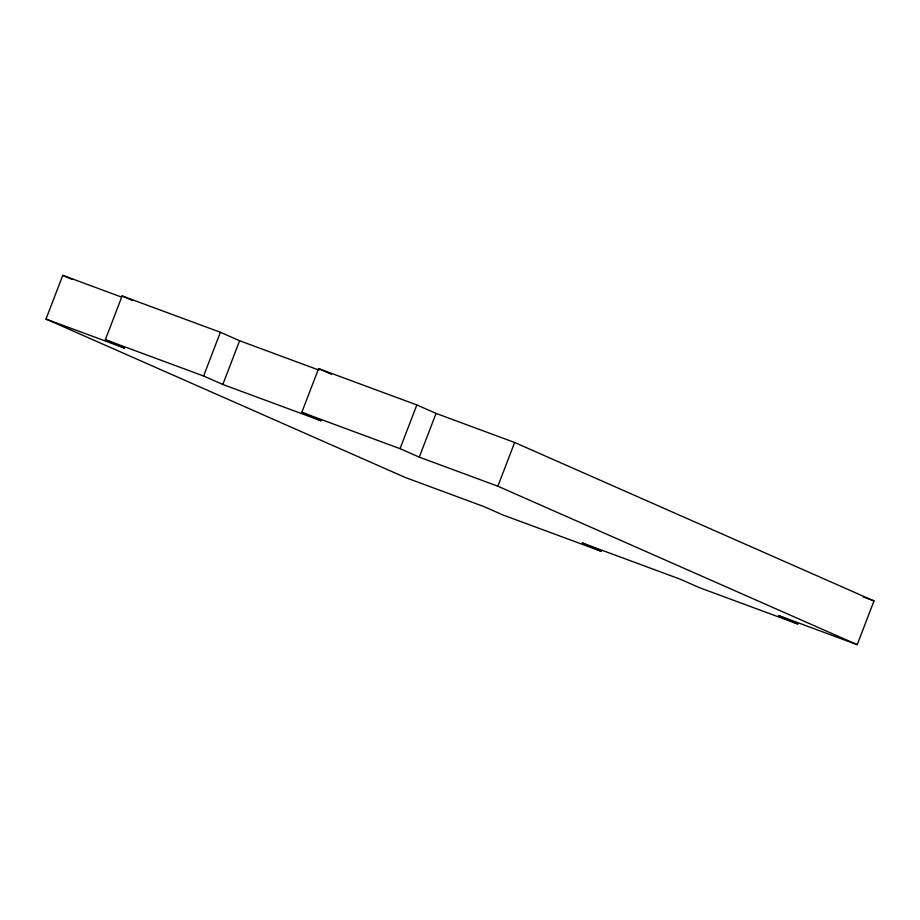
<?xml version="1.0" encoding="UTF-8"?>
<svg xmlns="http://www.w3.org/2000/svg" width="920" height="920" viewBox="0 0 920 920"><rect width="100%" height="100%" fill="white"/><g stroke="black" fill="none" stroke-linecap="round" stroke-linejoin="round"><path stroke-width="1.38" d="M318.987 370.116L239.602 340.745L220.386 332.269L122.153 295.941L105.363 339.664L203.596 376.004L222.812 384.468L321.046 420.808L301.829 412.332L318.608 368.609L416.841 404.938L436.057 413.413L514.636 442.485L874 600.932L857.21 644.655L778.63 615.583L797.847 624.059L699.614 587.73L680.397 579.255L582.176 542.915L601.393 551.39L503.159 515.062L483.943 506.586L405.363 477.514L46 319.067L62.79 275.344L121.394 297.022M203.596 376.004L220.386 332.269M222.812 384.468L239.602 340.745M857.21 644.655L497.858 486.208L419.267 457.136L400.05 448.672L416.841 404.938M419.267 457.136L436.057 413.413M497.858 486.208L514.636 442.485M863.339 596.988L874 600.932M301.829 412.332L400.05 448.672M46 319.067L124.579 348.139L105.363 339.664M318.608 368.609L331.418 374.256M122.153 295.941L132.399 300.46M62.79 275.344L71.967 279.392"/></g></svg>
